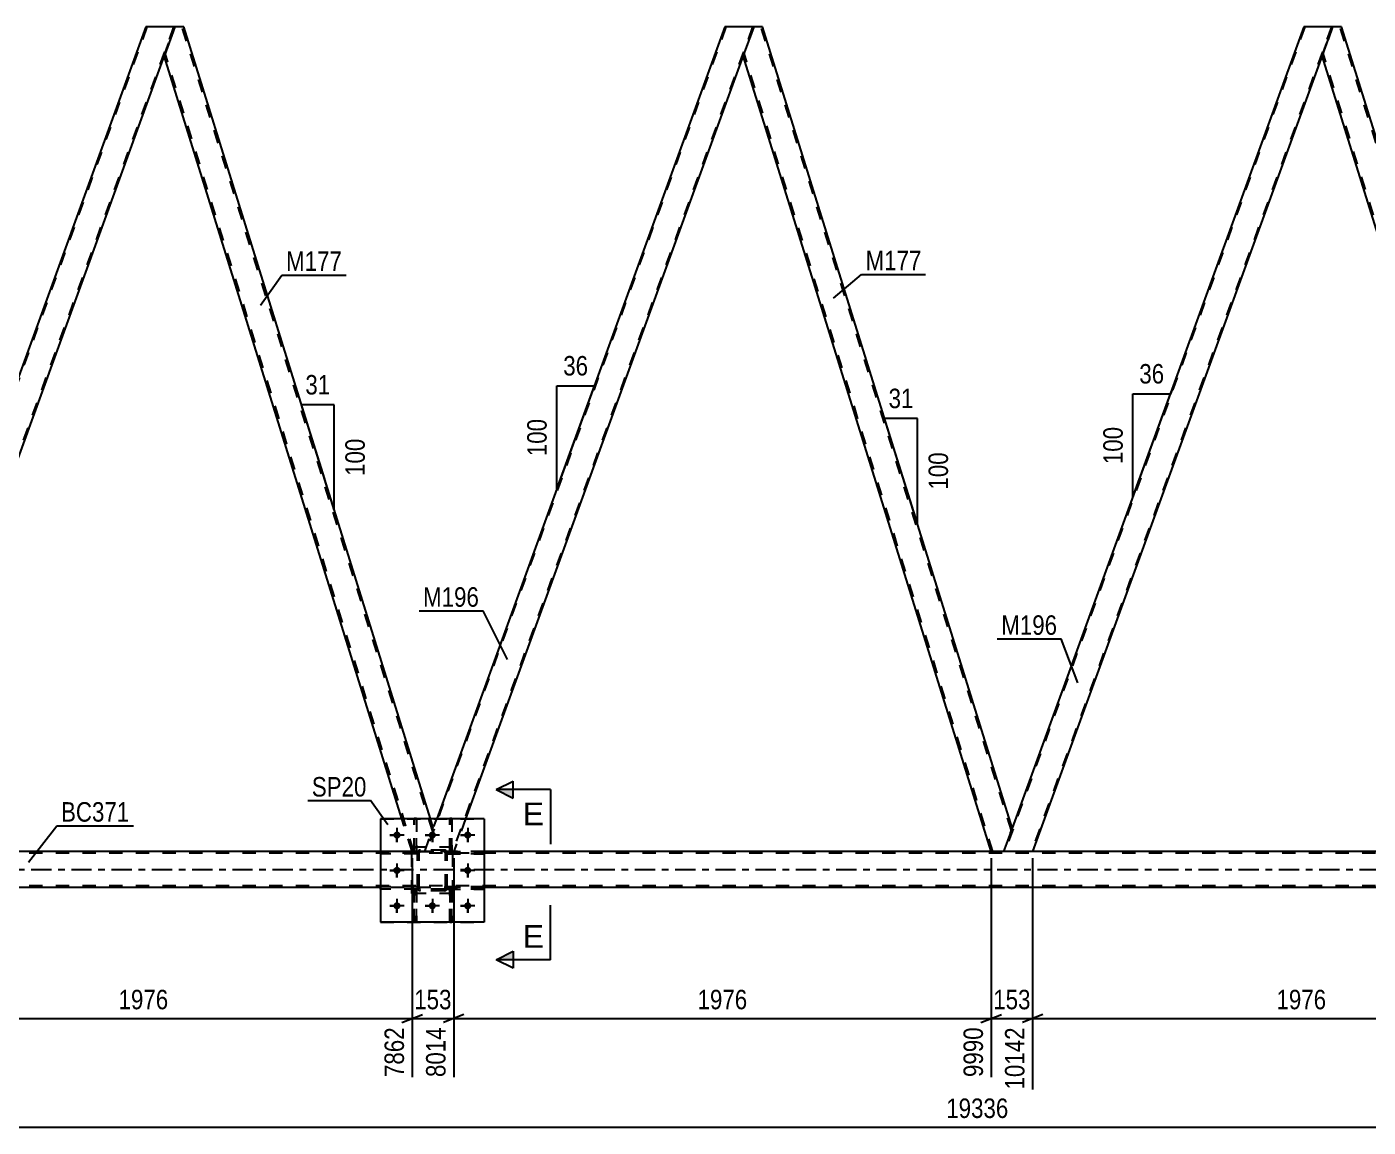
# Model space of a CAD drawing. Header units: millimetres. Extents: x 0 to 841, y 0 to 594.
# Drawn here: x 285.6 to 482.8, y 303.7 to 465.4 of the extents above; entities that cross this region are included whole.
import ezdxf

# ---------------------------------------------------------------- set-up
doc = ezdxf.new("R2010")
doc.units = ezdxf.units.MM
doc.linetypes.add('DXK_LINE_DOT2', pattern=[3.9198, 1.9599, -1.9599])
doc.linetypes.add('DXK_LINE_DOT3', pattern=[5.9187, 2.979, -0.9799, 0.9799, -0.9799])
doc.styles.add('Arial', font='ARIAL.TTF', dxfattribs={"height": 0.2})
doc.styles.add('Arial Narrow', font='ARIALN.TTF', dxfattribs={"height": 0.2})

# ---------------------------------------------------------------- blocks, each defined once
blk = doc.blocks.new('Part-318885092-3825 - 3819')
at = {"color": 7, "linetype": 'DXK_LINE_DOT2'}
for p, q in [((388.36, 465.4), (344.24, 344.18)), ((392.28, 465.4), (348.16, 344.18)), ((392.45, 465.4), (390.92, 461.2)), ((344.07, 344.18), (345.83, 349)), ((350.08, 349), (348.33, 344.18)), ((348.33, 344.18), (344.07, 344.18))]:
    blk.add_line(p, q, dxfattribs=at)
at = {"color": 2, "linetype": 'Continuous'}
for p, q in [((388.19, 465.4), (345.83, 349)), ((392.45, 465.4), (388.19, 465.4)), ((390.92, 461.2), (350.08, 349))]:
    blk.add_line(p, q, dxfattribs=at)
blk = doc.blocks.new('Part-318885092-4147 - 3819')
at = {"color": 7, "linetype": 'DXK_LINE_DOT2'}
for p, q in [((348.19, 344.81), (342.19, 344.81)), ((342.19, 338.01), (342.19, 344.81)), ((348.19, 338.01), (348.19, 344.81)), ((348.19, 338.01), (342.19, 338.01))]:
    blk.add_line(p, q, dxfattribs=at)
blk = doc.blocks.new('Part-318885092-3830 - 3819')
at = {"color": 2, "linetype": 'Continuous'}
for p, q in [((392.45, 465.4), (390.92, 461.21)), ((393.76, 465.4), (392.45, 465.4)), ((430.47, 347.65), (393.76, 465.4)), ((427.36, 344.18), (390.9, 461.15)), ((390.92, 461.21), (390.92, 461.2)), ((430.45, 347.59), (430.2, 346.91)), ((430.45, 347.6), (430.45, 347.59)), ((430.2, 346.91), (429.2, 344.18))]:
    blk.add_line(p, q, dxfattribs=at)
at = {"color": 7, "linetype": 'DXK_LINE_DOT2'}
for p, q in [((430.33, 347.28), (393.51, 465.4)), ((390.92, 461.21), (390.9, 461.15)), ((427.61, 344.18), (391.03, 461.52)), ((430.2, 346.91), (430.39, 347.43)), ((430.47, 347.65), (430.45, 347.6)), ((429.2, 344.18), (427.36, 344.18))]:
    blk.add_line(p, q, dxfattribs=at)
blk = doc.blocks.new('Part-318885092-3904 - 3819')
at = {"color": 7, "linetype": 'DXK_LINE_DOT2'}
for p, q in [((348.19, 344.81), (342.19, 344.81)), ((342.19, 338.01), (342.19, 344.81)), ((348.19, 338.01), (348.19, 344.81)), ((348.19, 338.01), (342.19, 338.01))]:
    blk.add_line(p, q, dxfattribs=at)
blk = doc.blocks.new('Part-318885092-3905 - 3819')
at = {"color": 7, "linetype": 'DXK_LINE_DOT2'}
for p, q in [((342.99, 343.92), (343.02, 344.11)), ((343.02, 344.11), (342.99, 343.92)), ((342.99, 338.88), (342.99, 343.92)), ((343.23, 343.92), (343.24, 344.02)), ((343.23, 338.88), (343.23, 343.92)), ((343.24, 344.02), (343.3, 344.09)), ((343.28, 344.37), (343.47, 344.4)), ((343.47, 344.4), (343.28, 344.37)), ((343.3, 344.09), (343.37, 344.15)), ((343.37, 344.15), (343.47, 344.16)), ((346.91, 344.4), (343.47, 344.4)), ((343.47, 344.16), (346.91, 344.16)), ((346.91, 344.4), (347.09, 344.37)), ((347.09, 344.37), (346.91, 344.4)), ((346.91, 344.16), (347, 344.15)), ((347, 344.15), (347.08, 344.09)), ((347.08, 344.09), (347.13, 344.02)), ((347.13, 344.02), (347.15, 343.92)), ((347.15, 338.88), (347.15, 343.92)), ((347.35, 344.11), (347.39, 343.92)), ((347.39, 343.92), (347.35, 344.11)), ((347.39, 338.88), (347.39, 343.92)), ((343.02, 338.7), (342.99, 338.88)), ((342.99, 338.88), (343.02, 338.7)), ((343.24, 338.79), (343.23, 338.88)), ((343.3, 338.71), (343.24, 338.79)), ((343.47, 338.4), (343.28, 338.44)), ((343.28, 338.44), (343.47, 338.4)), ((343.37, 338.66), (343.3, 338.71)), ((343.47, 338.64), (343.37, 338.66)), ((346.91, 338.64), (343.47, 338.64)), ((346.91, 338.4), (343.47, 338.4)), ((347, 338.66), (346.91, 338.64)), ((347.09, 338.44), (346.91, 338.4)), ((346.91, 338.4), (347.09, 338.44)), ((347.08, 338.71), (347, 338.66)), ((347.13, 338.79), (347.08, 338.71)), ((347.15, 338.88), (347.13, 338.79)), ((347.39, 338.88), (347.35, 338.7)), ((347.35, 338.7), (347.39, 338.88))]:
    blk.add_line(p, q, dxfattribs=at)
at = {"color": 7, "linetype": 'DXK_LINE_DOT3'}
blk.add_line((345.19, 341.4), (345.19, 341.4), dxfattribs=at)
at = {"color": 7, "linetype": 'DXK_LINE_DOT2'}
for centre, start, end in [((343.47, 343.92), 112.5, 157.5), ((343.47, 343.92), 112.5, 157.5), ((346.91, 343.92), 22.5, 67.5), ((346.91, 343.92), 22.5, 67.5), ((343.47, 338.88), 202.5, 247.5), ((343.47, 338.88), 202.5, 247.5), ((346.91, 338.88), 292.5, 337.5), ((346.91, 338.88), 292.5, 337.5)]:
    blk.add_arc(centre, 0.48, start, end, dxfattribs=at)
blk = doc.blocks.new('Part-318885092-3841 - 3819')
at = {"color": 7, "linetype": 'DXK_LINE_DOT2'}
for p, q in [((342.99, 343.92), (343.02, 344.11)), ((343.02, 344.11), (342.99, 343.92)), ((342.99, 338.88), (342.99, 343.92)), ((343.23, 343.92), (343.24, 344.02)), ((343.23, 338.88), (343.23, 343.92)), ((343.24, 344.02), (343.3, 344.09)), ((343.28, 344.37), (343.47, 344.4)), ((343.47, 344.4), (343.28, 344.37)), ((343.3, 344.09), (343.37, 344.15)), ((343.37, 344.15), (343.47, 344.16)), ((346.91, 344.4), (343.47, 344.4)), ((343.47, 344.16), (346.91, 344.16)), ((346.91, 344.4), (347.09, 344.37)), ((347.09, 344.37), (346.91, 344.4)), ((346.91, 344.16), (347, 344.15)), ((347, 344.15), (347.08, 344.09)), ((347.08, 344.09), (347.13, 344.02)), ((347.13, 344.02), (347.15, 343.92)), ((347.15, 338.88), (347.15, 343.92)), ((347.35, 344.11), (347.39, 343.92)), ((347.39, 343.92), (347.35, 344.11)), ((347.39, 338.88), (347.39, 343.92)), ((343.02, 338.7), (342.99, 338.88)), ((342.99, 338.88), (343.02, 338.7)), ((343.24, 338.79), (343.23, 338.88)), ((343.3, 338.71), (343.24, 338.79)), ((343.47, 338.4), (343.28, 338.44)), ((343.28, 338.44), (343.47, 338.4)), ((343.37, 338.66), (343.3, 338.71)), ((343.47, 338.64), (343.37, 338.66)), ((346.91, 338.64), (343.47, 338.64)), ((346.91, 338.4), (343.47, 338.4)), ((347, 338.66), (346.91, 338.64)), ((347.09, 338.44), (346.91, 338.4)), ((346.91, 338.4), (347.09, 338.44)), ((347.08, 338.71), (347, 338.66)), ((347.13, 338.79), (347.08, 338.71)), ((347.15, 338.88), (347.13, 338.79)), ((347.39, 338.88), (347.35, 338.7)), ((347.35, 338.7), (347.39, 338.88))]:
    blk.add_line(p, q, dxfattribs=at)
at = {"color": 7, "linetype": 'DXK_LINE_DOT3'}
blk.add_line((345.19, 341.4), (345.19, 341.4), dxfattribs=at)
at = {"color": 7, "linetype": 'DXK_LINE_DOT2'}
for centre, start, end in [((343.47, 343.92), 112.5, 157.5), ((343.47, 343.92), 112.5, 157.5), ((346.91, 343.92), 22.5, 67.5), ((346.91, 343.92), 22.5, 67.5), ((343.47, 338.88), 202.5, 247.5), ((343.47, 338.88), 202.5, 247.5), ((346.91, 338.88), 292.5, 337.5), ((346.91, 338.88), 292.5, 337.5)]:
    blk.add_arc(centre, 0.48, start, end, dxfattribs=at)
blk = doc.blocks.new('Part-318885092-3906 - 3819')
at = {"color": 7, "linetype": 'DXK_LINE_DOT2'}
for p, q in [((337.59, 349), (352.79, 349)), ((337.59, 349), (337.59, 333.8)), ((352.79, 349), (352.79, 333.8)), ((337.59, 333.8), (352.79, 333.8))]:
    blk.add_line(p, q, dxfattribs=at)
blk = doc.blocks.new('Part-318885092-3851 - 3819')
at = {"color": 7, "linetype": 'DXK_LINE_DOT2'}
for p, q in [((342.99, 338.97), (337.59, 338.97)), ((337.59, 338.97), (337.59, 338.65)), ((342.99, 338.65), (337.59, 338.65)), ((342.39, 338.65), (342.39, 338.97)), ((342.99, 338.65), (342.99, 338.97))]:
    blk.add_line(p, q, dxfattribs=at)
blk = doc.blocks.new('Part-318885092-3854 - 3819')
at = {"color": 7, "linetype": 'DXK_LINE_DOT2'}
for p, q in [((342.99, 344.17), (337.59, 344.17)), ((337.59, 344.17), (337.59, 343.85)), ((342.99, 343.85), (337.59, 343.85)), ((342.39, 343.85), (342.39, 344.17)), ((342.99, 343.85), (342.99, 344.17))]:
    blk.add_line(p, q, dxfattribs=at)
blk = doc.blocks.new('Part-318885092-3868 - 3819')
at = {"color": 2, "linetype": 'Continuous'}
for p, q in [((342.54, 349), (342.54, 349.01)), ((342.86, 349.01), (342.54, 349.01)), ((342.86, 349), (342.86, 349.01))]:
    blk.add_line(p, q, dxfattribs=at)
at = {"color": 7, "linetype": 'DXK_LINE_DOT2'}
for p, q in [((342.54, 344.16), (342.54, 349)), ((342.86, 344.16), (342.86, 349)), ((342.54, 344.76), (342.86, 344.76)), ((342.86, 344.16), (342.54, 344.16))]:
    blk.add_line(p, q, dxfattribs=at)
blk = doc.blocks.new('Part-318885092-3871 - 3819')
at = {"color": 2, "linetype": 'Continuous'}
for p, q in [((347.74, 349), (347.74, 349.01)), ((348.06, 349.01), (347.74, 349.01)), ((348.06, 349), (348.06, 349.01))]:
    blk.add_line(p, q, dxfattribs=at)
at = {"color": 7, "linetype": 'DXK_LINE_DOT2'}
for p, q in [((347.74, 344.16), (347.74, 349)), ((348.06, 344.16), (348.06, 349)), ((347.74, 344.76), (348.06, 344.76)), ((348.06, 344.16), (347.74, 344.16))]:
    blk.add_line(p, q, dxfattribs=at)
blk = doc.blocks.new('Part-318885092-3876 - 3819')
at = {"color": 7, "linetype": 'DXK_LINE_DOT2'}
for p, q in [((303.23, 465.4), (259.11, 344.18)), ((307.14, 465.4), (263.02, 344.18)), ((305.78, 461.2), (307.31, 465.4)), ((307.31, 465.4), (305.79, 461.21)), ((305.79, 461.21), (305.78, 461.2)), ((260.18, 347.6), (258.94, 344.18)), ((263.19, 344.18), (258.94, 344.18))]:
    blk.add_line(p, q, dxfattribs=at)
at = {"color": 2, "linetype": 'Continuous'}
for p, q in [((303.06, 465.4), (260.18, 347.6)), ((307.31, 465.4), (303.06, 465.4)), ((305.78, 461.2), (263.19, 344.18))]:
    blk.add_line(p, q, dxfattribs=at)
blk = doc.blocks.new('Part-318885092-3945 - 3819')
at = {"color": 2, "linetype": 'Continuous'}
for p, q in [((477.58, 465.4), (476.05, 461.21)), ((478.9, 465.4), (477.58, 465.4)), ((515.6, 347.65), (478.9, 465.4)), ((512.49, 344.18), (476.03, 461.15)), ((476.05, 461.21), (476.05, 461.2)), ((515.58, 347.59), (515.33, 346.91)), ((515.58, 347.6), (515.58, 347.59)), ((515.33, 346.91), (514.34, 344.18))]:
    blk.add_line(p, q, dxfattribs=at)
at = {"color": 7, "linetype": 'DXK_LINE_DOT2'}
for p, q in [((515.47, 347.28), (478.65, 465.4)), ((476.05, 461.21), (476.03, 461.15)), ((512.74, 344.18), (476.17, 461.52)), ((515.33, 346.91), (515.52, 347.43)), ((515.6, 347.65), (515.58, 347.6)), ((514.34, 344.18), (512.49, 344.18))]:
    blk.add_line(p, q, dxfattribs=at)
blk = doc.blocks.new('Part-318885092-3881 - 3819')
at = {"color": 2, "linetype": 'Continuous'}
for p, q in [((307.31, 465.4), (305.79, 461.21)), ((308.63, 465.4), (307.31, 465.4)), ((344.91, 349), (308.63, 465.4)), ((340.72, 349), (305.77, 461.15)), ((305.79, 461.21), (305.78, 461.2))]:
    blk.add_line(p, q, dxfattribs=at)
at = {"color": 7, "linetype": 'DXK_LINE_DOT2'}
for p, q in [((345.2, 347.28), (308.38, 465.4)), ((305.79, 461.21), (305.77, 461.15)), ((342.48, 344.18), (305.9, 461.52)), ((342.22, 344.18), (340.72, 349)), ((344.07, 344.18), (345.33, 347.65)), ((345.33, 347.65), (344.91, 349)), ((342.22, 344.18), (344.07, 344.18))]:
    blk.add_line(p, q, dxfattribs=at)
blk = doc.blocks.new('Part-318885092-3950 - 3819')
at = {"color": 7, "linetype": 'DXK_LINE_DOT2'}
for p, q in [((473.49, 465.4), (429.37, 344.18)), ((477.41, 465.4), (433.29, 344.18)), ((476.05, 461.2), (477.58, 465.4)), ((477.58, 465.4), (476.05, 461.21)), ((476.05, 461.21), (476.05, 461.2)), ((430.45, 347.6), (429.2, 344.18)), ((433.46, 344.18), (429.2, 344.18))]:
    blk.add_line(p, q, dxfattribs=at)
at = {"color": 2, "linetype": 'Continuous'}
for p, q in [((473.32, 465.4), (430.45, 347.6)), ((477.58, 465.4), (473.32, 465.4)), ((476.05, 461.2), (433.46, 344.18))]:
    blk.add_line(p, q, dxfattribs=at)
blk = doc.blocks.new('Part-318885092-3912 - 3819')
at = {"color": 7, "linetype": 'DXK_LINE_DOT2'}
for p, q in [((742.58, 343.94), (67.2, 343.94)), ((352.79, 344.18), (337.59, 344.18)), ((742.58, 339.14), (67.2, 339.14)), ((352.79, 338.9), (337.59, 338.9))]:
    blk.add_line(p, q, dxfattribs=at)
at = {"color": 2, "linetype": 'Continuous'}
for p, q in [((337.59, 344.18), (182.52, 344.18)), ((592.99, 344.18), (352.79, 344.18)), ((337.59, 338.9), (182.52, 338.9)), ((592.99, 338.9), (352.79, 338.9))]:
    blk.add_line(p, q, dxfattribs=at)
at = {"color": 7, "linetype": 'DXK_LINE_DOT3'}
blk.add_line((67.2, 341.54), (742.58, 341.54), dxfattribs=at)
blk = doc.blocks.new('Part-318885092-3937 - 3819')
at = {"color": 2, "linetype": 'Continuous'}
for p, q in [((352.79, 349), (337.59, 349)), ((337.59, 349), (337.59, 333.8)), ((352.79, 349), (352.79, 333.8)), ((352.79, 333.8), (337.59, 333.8))]:
    blk.add_line(p, q, dxfattribs=at)
blk = doc.blocks.new('Bolt-318885092-3961 - 3819')
at = {"linetype": 'Continuous'}
for points in [[(340.51, 346.6, -1), (339.47, 346.6, -1)], [(345.71, 346.6, -1), (344.67, 346.6, -1)], [(350.91, 346.6, -1), (349.87, 346.6, -1)], [(340.51, 341.4, -1), (339.47, 341.4, -1)], [(350.91, 341.4, -1), (349.87, 341.4, -1)], [(340.51, 336.2, -1), (339.47, 336.2, -1)], [(345.71, 336.2, -1), (344.67, 336.2, -1)], [(350.91, 336.2, -1), (349.87, 336.2, -1)]]:
    blk.add_hatch(color=1, dxfattribs=at).paths.add_polyline_path(points)
at = {"color": 1, "linetype": 'Continuous'}
for p, q in [((339.99, 347.64), (339.99, 345.56)), ((345.19, 347.64), (345.19, 345.56)), ((350.39, 347.64), (350.39, 345.56)), ((341.03, 346.6), (338.95, 346.6)), ((346.23, 346.6), (344.15, 346.6)), ((351.43, 346.6), (349.35, 346.6)), ((341.03, 341.4), (338.95, 341.4)), ((339.99, 342.44), (339.99, 340.36)), ((351.43, 341.4), (349.35, 341.4)), ((350.39, 342.44), (350.39, 340.36)), ((341.03, 336.2), (338.95, 336.2)), ((339.99, 337.24), (339.99, 335.16)), ((346.23, 336.2), (344.15, 336.2)), ((345.19, 337.24), (345.19, 335.16)), ((351.43, 336.2), (349.35, 336.2)), ((350.39, 337.24), (350.39, 335.16))]:
    blk.add_line(p, q, dxfattribs=at)
blk = doc.blocks.new('Part-318885092-3974 - 3819')
at = {"color": 7, "linetype": 'DXK_LINE_DOT2'}
for p, q in [((348.06, 338.64), (347.74, 338.64)), ((347.74, 338.64), (347.74, 333.81)), ((347.74, 338.04), (348.06, 338.04)), ((348.06, 333.81), (348.06, 338.64)), ((347.74, 333.81), (348.06, 333.81))]:
    blk.add_line(p, q, dxfattribs=at)
blk = doc.blocks.new('Part-318885092-3993 - 3819')
at = {"color": 7, "linetype": 'DXK_LINE_DOT2'}
for p, q in [((342.54, 333.81), (342.54, 338.64)), ((342.54, 338.64), (342.86, 338.64)), ((342.54, 338.04), (342.86, 338.04)), ((342.86, 338.64), (342.86, 333.81)), ((342.86, 333.81), (342.54, 333.81))]:
    blk.add_line(p, q, dxfattribs=at)
blk = doc.blocks.new('Part-318885092-3996 - 3819')
at = {"color": 7, "linetype": 'DXK_LINE_DOT2'}
for p, q in [((347.74, 333.81), (347.74, 338.64)), ((347.74, 338.64), (348.06, 338.64)), ((347.74, 338.04), (348.06, 338.04)), ((348.06, 338.64), (348.06, 333.81)), ((348.06, 333.81), (347.74, 333.81))]:
    blk.add_line(p, q, dxfattribs=at)
blk = doc.blocks.new('Part-318885092-4010 - 3819')
at = {"color": 7, "linetype": 'DXK_LINE_DOT2'}
for p, q in [((342.54, 344.16), (342.54, 349.01)), ((342.54, 349.01), (342.86, 349.01)), ((342.86, 349.01), (342.86, 344.16)), ((342.54, 344.76), (342.86, 344.76)), ((342.86, 344.16), (342.54, 344.16))]:
    blk.add_line(p, q, dxfattribs=at)
blk = doc.blocks.new('Part-318885092-4015 - 3819')
at = {"color": 7, "linetype": 'DXK_LINE_DOT2'}
for p, q in [((352.79, 338.97), (347.39, 338.97)), ((347.39, 338.97), (347.39, 338.65)), ((347.39, 338.65), (352.79, 338.65)), ((347.99, 338.65), (347.99, 338.97)), ((352.79, 338.65), (352.79, 338.97))]:
    blk.add_line(p, q, dxfattribs=at)
blk = doc.blocks.new('Bolt-318885092-4016 - 3819')
at = {"color": 1, "linetype": 'Continuous'}
for p, q in [((339.99, 347.64), (339.99, 346.95)), ((345.19, 347.64), (345.19, 346.95)), ((350.39, 347.64), (350.39, 346.95)), ((338.95, 346.6), (339.64, 346.6)), ((339.99, 345.56), (339.99, 346.26)), ((341.03, 346.6), (340.33, 346.6)), ((344.15, 346.6), (344.84, 346.6)), ((345.19, 345.56), (345.19, 346.26)), ((346.23, 346.6), (345.53, 346.6)), ((349.35, 346.6), (350.04, 346.6)), ((350.39, 345.56), (350.39, 346.26)), ((351.43, 346.6), (350.73, 346.6)), ((338.95, 341.4), (339.64, 341.4)), ((339.99, 342.44), (339.99, 341.75)), ((341.03, 341.4), (340.33, 341.4)), ((349.35, 341.4), (350.04, 341.4)), ((350.39, 342.44), (350.39, 341.75)), ((351.43, 341.4), (350.73, 341.4)), ((339.99, 340.36), (339.99, 341.06)), ((350.39, 340.36), (350.39, 341.06)), ((338.95, 336.2), (339.64, 336.2)), ((339.99, 337.24), (339.99, 336.55)), ((339.99, 335.16), (339.99, 335.86)), ((341.03, 336.2), (340.33, 336.2)), ((344.15, 336.2), (344.84, 336.2)), ((345.19, 337.24), (345.19, 336.55)), ((345.19, 335.16), (345.19, 335.86)), ((346.23, 336.2), (345.53, 336.2)), ((349.35, 336.2), (350.04, 336.2)), ((350.39, 337.24), (350.39, 336.55)), ((350.39, 335.16), (350.39, 335.86)), ((351.43, 336.2), (350.73, 336.2))]:
    blk.add_line(p, q, dxfattribs=at)
blk = doc.blocks.new('Part-318885092-4019 - 3819')
at = {"color": 7, "linetype": 'DXK_LINE_DOT2'}
for p, q in [((342.99, 344.17), (337.59, 344.17)), ((337.59, 343.85), (337.59, 344.17)), ((342.99, 343.85), (337.59, 343.85)), ((342.39, 343.85), (342.39, 344.17)), ((342.99, 344.17), (342.99, 343.85))]:
    blk.add_line(p, q, dxfattribs=at)
blk = doc.blocks.new('Part-318885092-4022 - 3819')
at = {"color": 7, "linetype": 'DXK_LINE_DOT2'}
for p, q in [((347.39, 338.65), (347.39, 338.97)), ((347.39, 338.97), (352.79, 338.97)), ((352.79, 338.65), (347.39, 338.65)), ((347.99, 338.65), (347.99, 338.97)), ((352.79, 338.97), (352.79, 338.65))]:
    blk.add_line(p, q, dxfattribs=at)
blk = doc.blocks.new('Part-318885092-4032 - 3819')
at = {"color": 7, "linetype": 'DXK_LINE_DOT2'}
for p, q in [((347.74, 344.16), (347.74, 349.01)), ((347.74, 349.01), (348.06, 349.01)), ((348.06, 349.01), (348.06, 344.16)), ((347.74, 344.76), (348.06, 344.76)), ((348.06, 344.16), (347.74, 344.16))]:
    blk.add_line(p, q, dxfattribs=at)
blk = doc.blocks.new('Part-318885092-4036 - 3819')
at = {"color": 7, "linetype": 'DXK_LINE_DOT2'}
for p, q in [((342.99, 338.97), (337.59, 338.97)), ((337.59, 338.65), (337.59, 338.97)), ((342.99, 338.65), (337.59, 338.65)), ((342.39, 338.65), (342.39, 338.97)), ((342.99, 338.97), (342.99, 338.65))]:
    blk.add_line(p, q, dxfattribs=at)
blk = doc.blocks.new('Part-318885092-4071 - 3819')
at = {"color": 7, "linetype": 'DXK_LINE_DOT2'}
for p, q in [((342.86, 338.64), (342.54, 338.64)), ((342.54, 338.64), (342.54, 333.81)), ((342.54, 338.04), (342.86, 338.04)), ((342.86, 333.81), (342.86, 338.64)), ((342.54, 333.81), (342.86, 333.81))]:
    blk.add_line(p, q, dxfattribs=at)
blk = doc.blocks.new('Part-318885092-4074 - 3819')
at = {"color": 7, "linetype": 'DXK_LINE_DOT2'}
for p, q in [((347.39, 343.85), (347.39, 344.17)), ((347.39, 344.17), (352.79, 344.17)), ((352.79, 343.85), (347.39, 343.85)), ((347.99, 343.85), (347.99, 344.17)), ((352.79, 344.17), (352.79, 343.85))]:
    blk.add_line(p, q, dxfattribs=at)
blk = doc.blocks.new('Part-318885092-4172 - 3819')
at = {"color": 7, "linetype": 'DXK_LINE_DOT2'}
for p, q in [((352.79, 344.17), (347.39, 344.17)), ((347.39, 344.17), (347.39, 343.85)), ((347.39, 343.85), (352.79, 343.85)), ((347.99, 343.85), (347.99, 344.17)), ((352.79, 343.85), (352.79, 344.17))]:
    blk.add_line(p, q, dxfattribs=at)
blk = doc.blocks.new('StraightDimension-318885092-4833 - 3819')
at = {"color": 7, "linetype": 'Continuous'}
for p, q in [((342.22, 343.18), (342.22, 311.03)), ((348.33, 343.18), (348.33, 311.03)), ((340.72, 319.04), (343.72, 320.24)), ((342.22, 319.64), (348.33, 319.64)), ((349.83, 320.24), (346.83, 319.04))]:
    blk.add_line(p, q, dxfattribs=at)
at = {"color": 0}
blk.add_wipeout([(348.62, 320.39), (348.62, 324.59), (341.93, 324.59), (341.93, 320.39)], dxfattribs=at)
at = {"color": 0, "linetype": 'Continuous'}
blk.add_wipeout([(347.73, 318.94), (343.53, 318.94), (343.53, 310.43), (347.73, 310.43)], dxfattribs=at)
at = {"color": 3, "style": 'Arial Narrow'}
blk.add_text('153', height=2.863, dxfattribs=at).set_placement((342.53, 320.99))
at = {"color": 3, "linetype": 'Continuous', "style": 'Arial Narrow'}
blk.add_text('8014', height=2.863, rotation=90.0002, dxfattribs=at).set_placement((347.13, 311.03))
blk = doc.blocks.new('StraightDimension-318885092-4795 - 3819')
at = {"color": 7, "linetype": 'Continuous'}
for p, q in [((427.36, 343.18), (427.36, 311.03)), ((433.46, 343.18), (433.46, 309.2)), ((425.86, 319.04), (428.86, 320.24)), ((427.36, 319.64), (433.46, 319.64)), ((434.96, 320.24), (431.96, 319.04))]:
    blk.add_line(p, q, dxfattribs=at)
at = {"color": 0}
blk.add_wipeout([(433.75, 320.39), (433.75, 324.59), (427.07, 324.59), (427.07, 320.39)], dxfattribs=at)
at = {"color": 0, "linetype": 'Continuous'}
blk.add_wipeout([(432.86, 318.94), (428.66, 318.94), (428.66, 308.6), (432.86, 308.6)], dxfattribs=at)
at = {"color": 3, "style": 'Arial Narrow'}
blk.add_text('153', height=2.863, dxfattribs=at).set_placement((427.67, 320.99))
at = {"color": 3, "linetype": 'Continuous', "style": 'Arial Narrow'}
blk.add_text('10142', height=2.863, rotation=90.0002, dxfattribs=at).set_placement((432.26, 309.2))
blk = doc.blocks.new('AngleDimension-318885092-5312 - 3819')
at = {"color": 7, "linetype": 'Continuous'}
for p, q in [((448.21, 411.47), (453.75, 411.47)), ((448.21, 396.25), (453.75, 411.47)), ((448.21, 396.25), (448.21, 411.47)), ((453.98, 412.1), (453.75, 411.47))]:
    blk.add_line(p, q, dxfattribs=at)
at = {"color": 0}
for points in [[(453.41, 412.37), (453.41, 416.57), (448.55, 416.57), (448.55, 412.37)], [(447.31, 407.2), (443.11, 407.2), (443.11, 400.52), (447.31, 400.52)]]:
    blk.add_wipeout(points, dxfattribs=at)
at = {"color": 3, "style": 'Arial Narrow'}
blk.add_text('36', height=2.863, dxfattribs=at).set_placement((449.15, 412.97))
blk.add_text('100', height=2.863, rotation=90.0002, dxfattribs=at).set_placement((446.71, 401.12))
blk = doc.blocks.new('StraightDimension-318885092-4852 - 3819')
at = {"color": 7, "linetype": 'Continuous'}
for p, q in [((263.19, 343.18), (263.19, 311.03)), ((342.22, 343.18), (342.22, 311.03)), ((264.69, 320.24), (261.69, 319.04)), ((263.19, 319.64), (342.22, 319.64)), ((340.72, 319.04), (343.72, 320.24))]:
    blk.add_line(p, q, dxfattribs=at)
at = {"color": 0}
blk.add_wipeout([(306.96, 320.39), (306.96, 324.59), (298.45, 324.59), (298.45, 320.39)], dxfattribs=at)
at = {"color": 0, "linetype": 'Continuous'}
blk.add_wipeout([(341.62, 318.94), (337.42, 318.94), (337.42, 310.43), (341.62, 310.43)], dxfattribs=at)
at = {"color": 3, "style": 'Arial Narrow'}
blk.add_text('1976', height=2.863, dxfattribs=at).set_placement((299.05, 320.99))
at = {"color": 3, "linetype": 'Continuous', "style": 'Arial Narrow'}
blk.add_text('7862', height=2.863, rotation=90.0002, dxfattribs=at).set_placement((341.02, 311.03))
blk = doc.blocks.new('AngleDimension-318885092-5301 - 3819')
at = {"color": 7, "linetype": 'Continuous'}
for p, q in [((363.5, 412.65), (369.04, 412.65)), ((363.5, 397.43), (369.04, 412.65)), ((363.5, 397.43), (363.5, 412.65)), ((366.23, 404.92), (369.04, 412.65))]:
    blk.add_line(p, q, dxfattribs=at)
at = {"color": 0}
for points in [[(368.7, 413.55), (368.7, 417.75), (363.84, 417.75), (363.84, 413.55)], [(362.6, 408.38), (358.4, 408.38), (358.4, 401.69), (362.6, 401.69)]]:
    blk.add_wipeout(points, dxfattribs=at)
at = {"color": 3, "style": 'Arial Narrow'}
blk.add_text('36', height=2.863, dxfattribs=at).set_placement((364.44, 414.15))
blk.add_text('100', height=2.863, rotation=90.0002, dxfattribs=at).set_placement((362, 402.29))
blk = doc.blocks.new('AngleDimension-318885092-4289 - 3819')
at = {"color": 7, "linetype": 'Continuous'}
for p, q in [((414.64, 398.41), (411.7, 407.85)), ((416.52, 407.85), (411.7, 407.85)), ((416.52, 392.38), (411.7, 407.85)), ((416.52, 392.38), (416.52, 407.85))]:
    blk.add_line(p, q, dxfattribs=at)
at = {"color": 0}
for points in [[(416.54, 408.75), (416.54, 412.95), (411.68, 412.95), (411.68, 408.75)], [(421.62, 403.46), (417.42, 403.46), (417.42, 396.78), (421.62, 396.78)]]:
    blk.add_wipeout(points, dxfattribs=at)
at = {"color": 3, "style": 'Arial Narrow'}
blk.add_text('31', height=2.863, dxfattribs=at).set_placement((412.28, 409.35))
blk.add_text('100', height=2.863, rotation=90.0002, dxfattribs=at).set_placement((421.02, 397.38))
blk = doc.blocks.new('AngleDimension-318885092-4303 - 3819')
at = {"color": 7, "linetype": 'Continuous'}
for p, q in [((329.36, 398.9), (325.94, 409.86)), ((330.76, 409.86), (325.94, 409.86)), ((330.76, 394.4), (325.94, 409.86)), ((330.76, 394.4), (330.76, 409.86))]:
    blk.add_line(p, q, dxfattribs=at)
at = {"color": 0}
for points in [[(330.78, 410.76), (330.78, 414.96), (325.92, 414.96), (325.92, 410.76)], [(335.86, 405.47), (331.66, 405.47), (331.66, 398.79), (335.86, 398.79)]]:
    blk.add_wipeout(points, dxfattribs=at)
at = {"color": 3, "style": 'Arial Narrow'}
blk.add_text('31', height=2.863, dxfattribs=at).set_placement((326.52, 411.36))
blk.add_text('100', height=2.863, rotation=90.0002, dxfattribs=at).set_placement((335.26, 399.39))
blk = doc.blocks.new('StraightDimension-318885092-4647 - 3819')
at = {"color": 7, "linetype": 'Continuous'}
blk.add_line((56.34, 303.66), (794.31, 303.66), dxfattribs=at)
at = {"color": 0}
blk.add_wipeout([(430.5, 304.41), (430.5, 308.61), (420.16, 308.61), (420.16, 304.41)], dxfattribs=at)
at = {"color": 3, "style": 'Arial Narrow'}
blk.add_text('19336', height=2.863, dxfattribs=at).set_placement((420.76, 305.01))
blk = doc.blocks.new('StraightDimension-318885092-4776 - 3819')
at = {"color": 7, "linetype": 'Continuous'}
for p, q in [((433.46, 343.18), (433.46, 309.2)), ((512.49, 343.18), (512.49, 309.2)), ((434.96, 320.24), (431.96, 319.04)), ((433.46, 319.64), (512.49, 319.64)), ((510.99, 319.04), (513.99, 320.24))]:
    blk.add_line(p, q, dxfattribs=at)
at = {"color": 0}
blk.add_wipeout([(477.23, 320.39), (477.23, 324.59), (468.72, 324.59), (468.72, 320.39)], dxfattribs=at)
at = {"color": 0, "linetype": 'Continuous'}
blk.add_wipeout([(511.89, 318.94), (507.69, 318.94), (507.69, 308.6), (511.89, 308.6)], dxfattribs=at)
at = {"color": 3, "style": 'Arial Narrow'}
blk.add_text('1976', height=2.863, dxfattribs=at).set_placement((469.32, 320.99))
at = {"color": 3, "linetype": 'Continuous', "style": 'Arial Narrow'}
blk.add_text('12118', height=2.863, rotation=90.0002, dxfattribs=at).set_placement((511.29, 309.2))
blk = doc.blocks.new('StraightDimension-318885092-4814 - 3819')
at = {"color": 7, "linetype": 'Continuous'}
for p, q in [((348.33, 343.18), (348.33, 311.03)), ((427.36, 343.18), (427.36, 311.03)), ((349.83, 320.24), (346.83, 319.04)), ((348.33, 319.64), (427.36, 319.64)), ((425.86, 319.04), (428.86, 320.24))]:
    blk.add_line(p, q, dxfattribs=at)
at = {"color": 0}
blk.add_wipeout([(392.1, 320.39), (392.1, 324.59), (383.59, 324.59), (383.59, 320.39)], dxfattribs=at)
at = {"color": 0, "linetype": 'Continuous'}
blk.add_wipeout([(426.76, 318.94), (422.56, 318.94), (422.56, 310.43), (426.76, 310.43)], dxfattribs=at)
at = {"color": 3, "style": 'Arial Narrow'}
blk.add_text('1976', height=2.863, dxfattribs=at).set_placement((384.19, 320.99))
at = {"color": 3, "linetype": 'Continuous', "style": 'Arial Narrow'}
blk.add_text('9990', height=2.863, rotation=90.0002, dxfattribs=at).set_placement((426.16, 311.03))
blk = doc.blocks.new('Mark-318885092-3821 - 3819')
at = {"color": 0}
blk.add_wipeout([(352.05, 380.16), (352.05, 383.16), (343.83, 383.16), (343.83, 380.16)], dxfattribs=at)
blk.add_wipeout([(352.05, 380.16), (352.05, 383.16), (343.83, 383.16), (343.83, 380.16)], dxfattribs=at)
at = {"color": 30, "linetype": 'Continuous'}
for p in [(343.23, 379.56), (356.22, 372.4)]:
    blk.add_line(p, (352.65, 379.56), dxfattribs=at)
at = {"color": 3, "style": 'Arial Narrow'}
blk.add_text('M196', height=2.863, dxfattribs=at).set_placement((343.83, 380.16))
blk = doc.blocks.new('Mark-318885092-3946 - 3819')
at = {"color": 0}
blk.add_wipeout([(437.07, 376.03), (437.07, 379.03), (428.85, 379.03), (428.85, 376.03)], dxfattribs=at)
blk.add_wipeout([(437.07, 376.03), (437.07, 379.03), (428.85, 379.03), (428.85, 376.03)], dxfattribs=at)
at = {"color": 30, "linetype": 'Continuous'}
for p in [(428.25, 375.43), (440.13, 368.99)]:
    blk.add_line(p, (437.67, 375.43), dxfattribs=at)
at = {"color": 3, "style": 'Arial Narrow'}
blk.add_text('M196', height=2.863, dxfattribs=at).set_placement((428.85, 376.03))
blk = doc.blocks.new('Mark-318885092-3826 - 3819')
at = {"color": 0}
blk.add_wipeout([(417.13, 429.62), (417.13, 432.62), (408.9, 432.62), (408.9, 429.62)], dxfattribs=at)
blk.add_wipeout([(417.13, 429.62), (417.13, 432.62), (408.9, 432.62), (408.9, 429.62)], dxfattribs=at)
at = {"color": 30, "linetype": 'Continuous'}
for p, q in [((404.18, 425.52), (408.3, 429.02)), ((408.3, 429.02), (417.73, 429.02))]:
    blk.add_line(p, q, dxfattribs=at)
at = {"color": 3, "style": 'Arial Narrow'}
blk.add_text('M177', height=2.863, dxfattribs=at).set_placement((408.9, 429.62))
blk = doc.blocks.new('Mark-318885092-3877 - 3819')
at = {"color": 0}
blk.add_wipeout([(331.91, 429.52), (331.91, 432.52), (323.68, 432.52), (323.68, 429.52)], dxfattribs=at)
blk.add_wipeout([(331.91, 429.52), (331.91, 432.52), (323.68, 432.52), (323.68, 429.52)], dxfattribs=at)
at = {"color": 30, "linetype": 'Continuous'}
for p, q in [((319.91, 424.47), (323.08, 428.92)), ((323.08, 428.92), (332.51, 428.92))]:
    blk.add_line(p, q, dxfattribs=at)
at = {"color": 3, "style": 'Arial Narrow'}
blk.add_text('M177', height=2.863, dxfattribs=at).set_placement((323.68, 429.52))
blk = doc.blocks.new('Mark-318885092-3908 - 3819')
at = {"color": 0}
blk.add_wipeout([(300.64, 348.57), (300.64, 351.57), (290.59, 351.57), (290.59, 348.57)], dxfattribs=at)
blk.add_wipeout([(300.64, 348.57), (300.64, 351.57), (290.59, 351.57), (290.59, 348.57)], dxfattribs=at)
at = {"color": 30, "linetype": 'Continuous'}
for p, q in [((285.79, 342.61), (289.99, 347.97)), ((289.99, 347.97), (301.24, 347.97))]:
    blk.add_line(p, q, dxfattribs=at)
at = {"color": 3, "style": 'Arial Narrow'}
blk.add_text('BC371', height=2.863, dxfattribs=at).set_placement((290.59, 348.57))
blk = doc.blocks.new('Mark-318885092-3933 - 3819')
at = {"color": 0}
blk.add_wipeout([(335.51, 352.26), (335.51, 355.26), (327.47, 355.26), (327.47, 352.26)], dxfattribs=at)
blk.add_wipeout([(335.51, 352.26), (335.51, 355.26), (327.47, 355.26), (327.47, 352.26)], dxfattribs=at)
at = {"color": 30, "linetype": 'Continuous'}
for p in [(326.87, 351.66), (338.64, 348.08)]:
    blk.add_line(p, (336.11, 351.66), dxfattribs=at)
at = {"color": 3, "style": 'Arial Narrow'}
blk.add_text('SP20', height=2.863, dxfattribs=at).set_placement((327.47, 352.26))
blk = doc.blocks.new('SectionMark-318885092-5424 - 3819')
at = {"linetype": 'Continuous'}
for points in [[(357.09, 353.28), (357.09, 352.03), (354.59, 353.28)], [(357.09, 329.53), (357.09, 328.28), (354.59, 328.28)]]:
    blk.add_hatch(color=6, dxfattribs=at).paths.add_polyline_path(points)
at = {"color": 6, "linetype": 'Continuous'}
for p, q in [((354.59, 353.28), (357.09, 354.53)), ((362.59, 353.28), (354.59, 353.28)), ((354.59, 353.28), (357.09, 352.03)), ((357.09, 352.03), (357.09, 354.53)), ((362.59, 353.28), (362.59, 345.28)), ((362.59, 328.28), (362.59, 336.28)), ((354.59, 328.28), (357.09, 329.53)), ((357.09, 329.53), (357.09, 327.03)), ((362.59, 328.28), (354.59, 328.28)), ((357.09, 327.03), (354.59, 328.28))]:
    blk.add_line(p, q, dxfattribs=at)
at = {"color": 0, "linetype": 'Continuous'}
for points in [[(361.59, 348.03), (361.59, 351.53), (358.48, 351.53), (358.48, 348.03)], [(361.59, 330.03), (361.59, 333.53), (358.48, 333.53), (358.48, 330.03)]]:
    blk.add_wipeout(points, dxfattribs=at)
at = {"color": 3, "linetype": 'Continuous', "style": 'Arial'}
for p in [(358.48, 348.03), (358.48, 330.03)]:
    blk.add_text('E', height=3.34, dxfattribs=at).set_placement(p)

msp = doc.modelspace()

# ---------------------------------------------------------------- block references
for name in ['Part-318885092-3876 - 3819', 'Part-318885092-3881 - 3819', 'Part-318885092-3825 - 3819', 'Part-318885092-3830 - 3819', 'Part-318885092-3950 - 3819', 'Part-318885092-3945 - 3819', 'Part-318885092-3906 - 3819', 'Part-318885092-3937 - 3819', 'Bolt-318885092-3961 - 3819', 'Bolt-318885092-4016 - 3819', 'Part-318885092-3868 - 3819', 'Part-318885092-4010 - 3819', 'Part-318885092-3871 - 3819', 'Part-318885092-4032 - 3819', 'Part-318885092-3912 - 3819', 'Part-318885092-3854 - 3819', 'Part-318885092-4019 - 3819', 'Part-318885092-4147 - 3819', 'Part-318885092-3904 - 3819', 'Part-318885092-3905 - 3819', 'Part-318885092-3841 - 3819', 'Part-318885092-4074 - 3819', 'Part-318885092-4172 - 3819', 'Part-318885092-3851 - 3819', 'Part-318885092-4036 - 3819', 'Part-318885092-3993 - 3819', 'Part-318885092-4071 - 3819', 'Part-318885092-4015 - 3819', 'Part-318885092-4022 - 3819', 'Part-318885092-3974 - 3819', 'Part-318885092-3996 - 3819']:
    msp.add_blockref(name, (0, 0))

# ---------------------------------------------------------------- next in the draw order: block references
for name in ['AngleDimension-318885092-5301 - 3819', 'AngleDimension-318885092-5312 - 3819', 'AngleDimension-318885092-4303 - 3819', 'AngleDimension-318885092-4289 - 3819', 'StraightDimension-318885092-4833 - 3819', 'StraightDimension-318885092-4795 - 3819']:
    msp.add_blockref(name, (0, 0))

# ---------------------------------------------------------------- next in the draw order: block references
msp.add_blockref('StraightDimension-318885092-4852 - 3819', (0, 0))

# ---------------------------------------------------------------- next in the draw order: block references
msp.add_blockref('StraightDimension-318885092-4647 - 3819', (0, 0))

# ---------------------------------------------------------------- next in the draw order: block references
for name in ['Mark-318885092-3877 - 3819', 'Mark-318885092-3826 - 3819', 'Mark-318885092-3821 - 3819', 'Mark-318885092-3946 - 3819', 'Mark-318885092-3933 - 3819', 'Mark-318885092-3908 - 3819', 'StraightDimension-318885092-4814 - 3819', 'StraightDimension-318885092-4776 - 3819']:
    msp.add_blockref(name, (0, 0))

# ---------------------------------------------------------------- next in the draw order: block references
msp.add_blockref('SectionMark-318885092-5424 - 3819', (0, 0))

doc.saveas('drawing.dxf')
